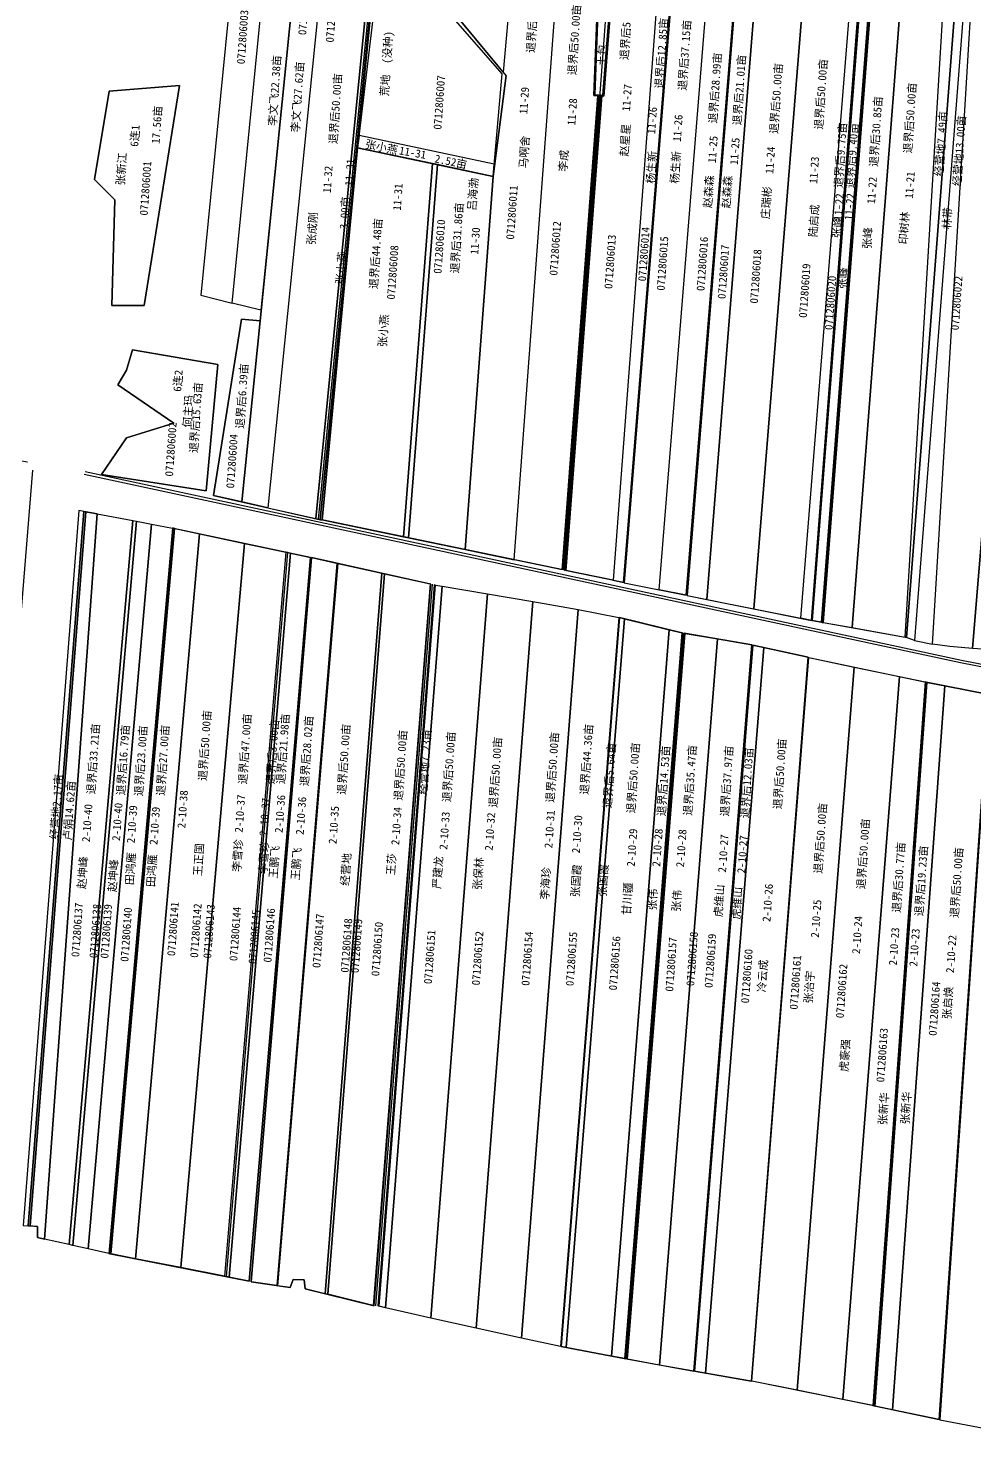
# Model space of a CAD drawing. Extents: x 550319 to 555636, y 4977603 to 4983250.
# Drawn here: x 553405 to 554352, y 4979963 to 4981365 of the extents above; entities that cross this region are included whole.
import ezdxf
from ezdxf.enums import TextEntityAlignment as Align

# ---------------------------------------------------------------- set-up
doc = ezdxf.new("R2010")
doc.units = 0
doc.header["$LTSCALE"] = 10
for name, color, linetype in [('2020-3-23', 4, 'CONTINUOUS'), ('2021新职工', 1, 'CONTINUOUS'), ('2022年', 7, 'CONTINUOUS'), ('4-5', 1, 'CONTINUOUS'), ('出水桩', 2, 'CONTINUOUS'), ('地块名称', 6, 'CONTINUOUS'), ('宗地号', 1, 'CONTINUOUS'), ('权利人', 1, 'CONTINUOUS'), ('林渠扣减', 7, 'CONTINUOUS'), ('测地框', 1, 'CONTINUOUS'), ('经营地', 6, 'CONTINUOUS'), ('经营地面积', 6, 'CONTINUOUS'), ('路林渠', 1, 'CONTINUOUS'), ('身份地', 1, 'CONTINUOUS'), ('身份地面积', 1, 'CONTINUOUS')]:
    doc.layers.add(name, color=color, linetype=linetype)
doc.styles.add('宋体', font='')
doc.styles.get('宋体').set_extended_font_data('SimSun')

msp = doc.modelspace()

# ---------------------------------------------------------------- linework, layer by layer
at = {"layer": '2020-3-23', "color": 1, "linetype": 'Continuous', "flags": 128}
msp.add_lwpolyline([(553474.2, 4980879.3), (553462.8, 4980881.5), (553407.2, 4980167.5), (553414.7, 4980167), (553414.7, 4980155.9), (553421.7, 4980154.3)], close=True, dxfattribs=at)
for points, elevation in [([(553714.8, 4980829.8), (553758.7, 4980820.1), (553702.1, 4980099.7), (553682, 4980104.7), (553681.2, 4980113.7), (553670, 4980114), (553667.1, 4980105.8), (553654.6, 4980107.7)], 290.6), ([(554230.7, 4980726.2), (554276.1, 4980716.7), (554219.4, 4979993.9), (554174, 4980003.1)], 291.2), ([(554276.1, 4980716.7), (554301.7, 4980711.3), (554249.6, 4979987.8), (554219.4, 4979993.9)], 291.2), ([(554303.8, 4980710.9), (554321.3, 4980707.4), (554269.2, 4979983.6), (554251.8, 4979987.3)], 290.9)]:
    msp.add_lwpolyline(points, close=True, dxfattribs=dict(at, elevation=elevation))
at = {"layer": '2021新职工', "color": 4, "linetype": 'Continuous', "flags": 128}
for points in [[(553763.7, 4981565.7), (553760.9, 4981566.3), (553692.7, 4980874.6), (553695.6, 4980874)], [(553736, 4981257.6), (553734.5, 4981245.4), (553809.5, 4981229.6), (553869.9, 4981216.8), (553870.9, 4981229)], [(553809.5, 4981229.6), (553734.5, 4981245.4), (553699.1, 4980873.3), (553780.4, 4980856.4)], [(553869.9, 4981216.8), (553814.4, 4981228.5), (553785.4, 4980855.4), (553842, 4980843.7)]]:
    msp.add_lwpolyline(points, close=True, dxfattribs=at)
for points, elevation in [([(553835.9, 4981552.7), (553899.3, 4981538), (553880.1, 4981321), (553823.2, 4981389.7)], 290.3), ([(554046, 4980763.5), (554058.8, 4980760.4), (554001.7, 4980034.8), (553988.4, 4980037.3)], 290.6), ([(554061.8, 4980759.8), (554094.2, 4980754.3), (554036.3, 4980028.4), (554004.4, 4980034.2)], 290.6), ([(554321.3, 4980707.4), (554365.5, 4980698.6), (554315.8, 4979973.9), (554269.2, 4979983.6)], 290.9)]:
    msp.add_lwpolyline(points, close=True, dxfattribs=dict(at, elevation=elevation))
at = {"layer": '2022年', "color": 4, "linetype": 'Continuous', "flags": 128}
for points, elevation in [([(554233.6, 4981472), (554241.5, 4981470.3), (554188.2, 4980772.9), (554177.7, 4980775)], 290.3), ([(554242.7, 4981470.1), (554251.6, 4981468.6), (554197.8, 4980771.1), (554188.9, 4980772.7)], 290.4)]:
    msp.add_lwpolyline(points, close=True, dxfattribs=dict(at, elevation=elevation))
msp.add_lwpolyline([(554282.7, 4981463.4), (554253.6, 4981468.3), (554199.8, 4980770.7), (554228.8, 4980765.6)], close=True, dxfattribs=at)
at = {"layer": '4-5', "color": 2, "linetype": 'Continuous', "elevation": 289.7, "flags": 128}
for points in [[(553658.6, 4981589.1), (553688.5, 4981583.7), (553637.8, 4981082.9), (553609.2, 4981090)], [(553688.5, 4981583.7), (553714.7, 4981577.3), (553644.7, 4980885.5), (553618.7, 4980891.4), (553637.2, 4981072.5)]]:
    msp.add_lwpolyline(points, close=True, dxfattribs=at)
at = {"layer": '出水桩', "color": 2, "linetype": 'Continuous', "flags": 128}
for points, elevation in [([(553764.8, 4981565.4), (553696.7, 4980873.7)], 289.7), ([(553939.1, 4980823.4), (553974.5, 4981297.3), (553970.5, 4981297.5), (553974.9, 4981407.9), (553982.6, 4981406.6), (553990.9, 4981516.8)], 290.3), ([(553993.1, 4981518.7), (553940.9, 4980823.1)], 290.3), ([(553995.3, 4981520.6), (553986.6, 4981405.9), (553989.1, 4981405.4), (553980.5, 4981297.1), (553978.5, 4981297.2), (553942.8, 4980822.6)], 290.5), ([(554198.8, 4980770.9), (554252.6, 4981468.5)], 290.4), ([(553487, 4980139.7), (553550.7, 4980864.9)], 290.3), ([(553752.9, 4980087.6), (553809.4, 4980808.9)], 290.6), ([(554001.7, 4980034.7), (554058.8, 4980760.4)], 290.6), ([(554003.1, 4980034.5), (554060.3, 4980760.1)], 290.6), ([(554302.7, 4980711.1), (554250.7, 4979987.5)], 291.2)]:
    msp.add_lwpolyline(points, dxfattribs=dict(at, elevation=elevation))
for points in [[(554252.6, 4981468.5), (554251.6, 4981468.6), (554197.8, 4980771.1), (554198.8, 4980770.9)], [(554253.6, 4981468.3), (554252.6, 4981468.5), (554198.8, 4980770.9), (554199.8, 4980770.7)], [(553814.4, 4981228.5), (553809.5, 4981229.6), (553780.4, 4980856.4), (553785.4, 4980855.4)], [(553550.4, 4980865), (553549.4, 4980865.2), (553485.8, 4980139.9), (553486.8, 4980139.7)], [(553552, 4980864.6), (553551, 4980864.8), (553487.2, 4980139.7), (553488.1, 4980139.5)], [(553664.8, 4980840.6), (553662.8, 4980841), (553601.6, 4980117.2), (553603.6, 4980116.8)], [(553807.8, 4980809.2), (553806.9, 4980809.5), (553750.2, 4980088), (553751.2, 4980087.7)], [(553812.3, 4980808.2), (553811, 4980808.5), (553754.6, 4980087.4), (553756, 4980087.1)], [(554059.8, 4980760.1), (554058.8, 4980760.4), (554001.7, 4980034.8), (554002.7, 4980034.6)], [(554061.8, 4980759.8), (554060.9, 4980760), (554003.4, 4980034.4), (554004.4, 4980034.2)], [(554302.7, 4980711.1), (554301.7, 4980711.3), (554249.6, 4979987.8), (554250.6, 4979987.6)], [(554303.8, 4980710.9), (554302.8, 4980711.1), (554250.8, 4979987.5), (554251.8, 4979987.3)]]:
    msp.add_lwpolyline(points, close=True, dxfattribs=at)
for points, elevation in [([(553509.8, 4980872.6), (553513.4, 4980872), (553449.9, 4980148), (553446.3, 4980148.8)], 290.3), ([(553758.7, 4980820.1), (553761.4, 4980819.5), (553704.8, 4980099.1), (553702.1, 4980099.7)], 290.6)]:
    msp.add_lwpolyline(points, close=True, dxfattribs=dict(at, elevation=elevation))
at = {"layer": '林渠扣减', "color": 3, "linetype": 'Continuous', "flags": 128}
msp.add_lwpolyline([(553460.8, 4980881.8), (553455.9, 4980882.8), (553400.2, 4980168), (553405.2, 4980167.6)], close=True, dxfattribs=at)
at = {"layer": '测地框', "color": 5, "linetype": 'Continuous', "elevation": 289.7, "flags": 128}
msp.add_lwpolyline([(553658.6, 4981589.1), (553626.8, 4981594.8), (553577.7, 4981097.9), (553609.2, 4981090)], close=True, dxfattribs=at)
at = {"layer": '测地框', "color": 7, "linetype": 'Continuous', "flags": 128}
for points, elevation in [([(553766.3, 4981565), (553714.7, 4981577.3), (553688.5, 4981583.7), (553637.2, 4981072.5), (553618.6, 4981073.9), (553590.6, 4980897.7), (553697.6, 4980873.5)], 289.7), ([(553834.6, 4981553), (553991.8, 4981516.6), (553983.5, 4981405.4), (553975.8, 4981406.7), (553971.5, 4981298.5), (553975.6, 4981298.3), (553940.1, 4980823.3), (553699.1, 4980873.3), (553734.5, 4981245.4), (553869.9, 4981216.8), (553883, 4981317.5), (553822, 4981391.2)], 290.3), ([(553994.3, 4981520.7), (554056.7, 4981509.1), (554000.2, 4980810.8), (553941.8, 4980822.8), (553977.5, 4981298.2), (553979.5, 4981298.1), (553988, 4981404.6), (553985.6, 4981405)], 290.5), ([(554119.7, 4981497), (554057.3, 4981508.8), (554001, 4980810.3), (554062.9, 4980798)], 290.4), ([(554241.5, 4981470.3), (554120.1, 4981496.9), (554063.9, 4980797.7), (554188.2, 4980772.9)], 290.3), ([(553825.5, 4981479.9), (553763.2, 4981486.9), (553734.5, 4981245.4), (553869.9, 4981216.8), (553879, 4981319.4), (553818.7, 4981388.3)], 289.9), ([(554336.7, 4981453.4), (554330.5, 4981455.5), (554242.7, 4981470.1), (554188.9, 4980772.7), (554281.9, 4980756.2), (554283.1, 4980755.7)], 290.4), ([(553687.4, 4980835.8), (553551, 4980864.8), (553487.2, 4980139.7), (553626.2, 4980112.3)], 290.3), ([(553807.8, 4980809.2), (553688.5, 4980835.6), (553628.2, 4980111.7), (553667.1, 4980105.8), (553670, 4980114), (553681.2, 4980113.7), (553682, 4980104.7), (553751.2, 4980087.7)], 290.6), ([(554059.8, 4980760.1), (553996.2, 4980775.7), (553937.9, 4980046.8), (554002.7, 4980034.6)], 290.6), ([(554128.6, 4980748.4), (554060.9, 4980760), (554003.4, 4980034.4), (554070.7, 4980022.2)], 290.6), ([(554184.9, 4980736.1), (554129.6, 4980748.1), (554071.2, 4980022.1), (554128.2, 4980012.4)], 290.7), ([(554250.6, 4979987.6), (554128.6, 4980012.2), (554185.4, 4980735.7), (554302.7, 4980711.1)], 291.2), ([(554365.5, 4980698.6), (554302.8, 4980711.1), (554250.8, 4979987.5), (554315.8, 4979973.9)], 290.9), ([(554428.2, 4980686.2), (554365.7, 4980698.5), (554316.6, 4979973.6), (554369.2, 4979963.5)], 290.8)]:
    msp.add_lwpolyline(points, close=True, dxfattribs=dict(at, elevation=elevation))
at = {"layer": '测地框', "color": 7}
for points, elevation in [([(553486.1, 4981301.9), (553556.6, 4981307.7), (553521.3, 4981087.5), (553489, 4981087.5), (553492, 4981193.2), (553471.4, 4981213.8), (553486.1, 4981301.9)], 25), ([(553509.6, 4981043.4), (553594.8, 4981028.7), (553583, 4980902.5), (553478.4, 4980918.7), (553503.7, 4980955.3), (553550.7, 4980970), (553494.9, 4981008.2), (553503.7, 4981022.9), (553509.6, 4981043.4)], 52)]:
    msp.add_lwpolyline(points, dxfattribs=dict(at, elevation=elevation))
at = {"layer": '经营地', "color": 5, "linetype": 'Continuous', "flags": 128}
for points in [[(554324, 4981456.5), (554330.5, 4981455.5), (554336.7, 4981453.4), (554283.1, 4980755.7), (554281.9, 4980756.2), (554281.8, 4980756.2)], [(554351.4, 4981448.2), (554345.3, 4981451.5), (554291.1, 4980752.6), (554309.3, 4980749)], [(553556.6, 4981307.7), (553486.1, 4981301.9), (553471.4, 4981213.8), (553492, 4981193.2), (553489, 4981087.5), (553521.3, 4981087.5)], [(553594.8, 4981028.7), (553509.6, 4981043.4), (553503.7, 4981022.9), (553494.9, 4981008.2), (553550.7, 4980970), (553503.7, 4980955.3), (553478.4, 4980918.7), (553583, 4980902.5)], [(553462.8, 4980881.5), (553460.8, 4980881.8), (553405.2, 4980167.6), (553407.2, 4980167.5)]]:
    msp.add_lwpolyline(points, close=True, dxfattribs=at)
at = {"layer": '经营地', "color": 5, "linetype": 'Continuous', "elevation": 289.7, "flags": 128}
msp.add_lwpolyline([(553618.6, 4981073.9), (553637.2, 4981072.5), (553618.7, 4980891.4), (553590.6, 4980897.7)], close=True, dxfattribs=at)
at = {"layer": '路林渠', "color": 4, "linetype": 'Continuous', "const_width": 1, "elevation": 290.7, "flags": 128}
msp.add_lwpolyline([(552171.7, 4981171.7), (553404.8, 4980931.1)], dxfattribs=at)
at = {"layer": '路林渠', "color": 4, "linetype": 'Continuous', "elevation": 289.8, "flags": 128}
msp.add_lwpolyline([(553409.6, 4980923.1), (553347, 4980154.6)], dxfattribs=at)
at = {"layer": '路林渠', "color": 4, "linetype": 'Continuous', "flags": 128}
for points in [[(553461.3, 4980919), (554337.1, 4980730.6), (555451.9, 4980512.2)], [(553462.3, 4980921.6), (554338.1, 4980733.2), (555452.1, 4980514.9)]]:
    msp.add_lwpolyline(points, dxfattribs=at)
at = {"layer": '身份地', "color": 1, "linetype": 'Continuous', "flags": 128}
for points in [[(553760.9, 4981566.3), (553714.7, 4981577.3), (553644.7, 4980885.5), (553692.7, 4980874.6)], [(553942.7, 4981528), (553899.3, 4981538), (553880.1, 4981321), (553883, 4981317.5), (553869.9, 4981216.8), (553842, 4980843.7), (553890.9, 4980833.5)], [(554056.7, 4981509.1), (554042.7, 4981511.7), (553990.1, 4980812.9), (554000.2, 4980810.8)], [(554092.3, 4981502.2), (554057.3, 4981508.8), (554001, 4980810.3), (554035.9, 4980803.4)], [(554139.7, 4981492.6), (554120.1, 4981496.9), (554063.9, 4980797.7), (554083.7, 4980793.7)], [(554186.7, 4981482.3), (554139.7, 4981492.6), (554083.7, 4980793.7), (554130.6, 4980784.4)], [(554233.6, 4981472), (554186.7, 4981482.3), (554130.6, 4980784.4), (554177.7, 4980775)], [(554324, 4981456.5), (554282.7, 4981463.4), (554228.8, 4980765.6), (554281.8, 4980756.2)], [(553864.5, 4980799.4), (553909.8, 4980791.6), (553853, 4980065.1), (553807.8, 4980075.3)]]:
    msp.add_lwpolyline(points, close=True, dxfattribs=at)
at = {"layer": '身份地', "linetype": 'Continuous', "flags": 128}
for points in [[(553942.7, 4981528), (553990.9, 4981516.8), (553982.6, 4981406.6), (553974.9, 4981407.9), (553970.5, 4981297.5), (553974.5, 4981297.3), (553939.1, 4980823.5), (553890.9, 4980833.5)], [(553664.8, 4980840.6), (553667.5, 4980840), (553606.3, 4980116.3), (553603.6, 4980116.8)], [(553818.9, 4980807.1), (553864.5, 4980799.4), (553807.8, 4980075.3), (553762.5, 4980085.6)]]:
    msp.add_lwpolyline(points, close=True, dxfattribs=at)
for points, elevation in [([(553995.3, 4981520.5), (554042.7, 4981511.7), (553990.1, 4980812.9), (553942.8, 4980822.6), (553978.5, 4981297.2), (553980.5, 4981297.1), (553989.1, 4981405.4), (553986.6, 4981405.9)], 290.5), ([(554092.3, 4981502.2), (554119.7, 4981497), (554062.9, 4980798), (554035.9, 4980803.4)], 290.4), ([(554351.4, 4981448.2), (554406.3, 4981437.2), (554349.1, 4980744.8), (554326.4, 4980746.6), (554309.3, 4980749)], 290.3), ([(553474.2, 4980879.3), (553509.8, 4980872.6), (553446.3, 4980148.8), (553421.7, 4980154.3)], 290.3), ([(553513.4, 4980872), (553528.6, 4980869.1), (553465.1, 4980144.6), (553449.9, 4980148)], 290.3), ([(553528.6, 4980869.1), (553549.4, 4980865.2), (553485.8, 4980139.9), (553465.1, 4980144.6)], 290.3), ([(553552, 4980864.6), (553576.4, 4980859.4), (553512.5, 4980134.7), (553488.1, 4980139.5)], 290.3), ([(553576.4, 4980859.4), (553621.5, 4980849.8), (553557.8, 4980125.8), (553512.5, 4980134.7)], 290.3), ([(553621.5, 4980849.8), (553662.8, 4980841), (553601.6, 4980117.2), (553557.8, 4980125.8)], 290.3), ([(553667.5, 4980840), (553687.4, 4980835.8), (553626.2, 4980112.3), (553606.3, 4980116.3)], 290.3), ([(553688.5, 4980835.6), (553714.8, 4980829.8), (553654.6, 4980107.7), (553628.2, 4980111.7)], 290.6), ([(553761.4, 4980819.5), (553806.9, 4980809.5), (553750.2, 4980088), (553704.8, 4980099.1)], 290.6), ([(553909.8, 4980791.6), (553954.9, 4980783.6), (553898.2, 4980055.2), (553853, 4980065.1)], 290.6), ([(553954.9, 4980783.6), (553995.7, 4980775.9), (553937.2, 4980047), (553898.2, 4980055.2)], 290.6), ([(553996.2, 4980775.7), (554001.2, 4980774.5), (553943, 4980045.9), (553937.9, 4980046.8)], 290.6), ([(553996.2, 4980775.7), (554001.2, 4980774.5), (553943, 4980045.9), (553937.9, 4980046.8)], 290.6), ([(554001.2, 4980774.5), (554046, 4980763.5), (553988.4, 4980037.3), (553943, 4980045.9)], 290.6), ([(554094.2, 4980754.3), (554128.6, 4980748.4), (554070.7, 4980022.2), (554036.3, 4980028.4)], 290.6), ([(554129.6, 4980748.1), (554140.4, 4980745.8), (554082.1, 4980020.2), (554071.2, 4980022.1)], 290.7), ([(554140.4, 4980745.8), (554184.9, 4980736.1), (554128.2, 4980012.4), (554082.1, 4980020.2)], 290.7), ([(554185.4, 4980735.7), (554230.7, 4980726.2), (554174, 4980003.1), (554128.6, 4980012.2)], 291.2)]:
    msp.add_lwpolyline(points, close=True, dxfattribs=dict(at, elevation=elevation))
at = {"layer": '身份地', "color": 3, "linetype": 'Continuous', "flags": 128}
msp.add_lwpolyline([(554291.1, 4980752.6), (554283.1, 4980755.7), (554336.7, 4981453.4), (554345.3, 4981451.5)], close=True, dxfattribs=at)
at = {"layer": '身份地', "color": 1, "linetype": 'Continuous', "flags": 128}
for points, elevation in [([(554406.3, 4981437.2), (554416.6, 4981435.1), (554359.6, 4980744), (554349.1, 4980744.8)], 290.3), ([(553653.7, 4980107.8), (553628.2, 4980111.7), (553688.5, 4980835.6), (553713.9, 4980830)], 290.6)]:
    msp.add_lwpolyline(points, close=True, dxfattribs=dict(at, elevation=elevation))
at = {"layer": '身份地', "linetype": 'Continuous', "flags": 128}
for points, elevation in [([(553869.9, 4981216.8), (553842, 4980843.7)], 289.9), ([(553697.6, 4980873.5), (553699.1, 4980873.3)], 289.7)]:
    msp.add_lwpolyline(points, dxfattribs=dict(at, elevation=elevation))
at = {"layer": '身份地', "color": 5, "linetype": 'Continuous', "elevation": 290.3, "flags": 128}
msp.add_lwpolyline([(553421.7, 4980154.3), (553414.7, 4980155.9), (553414.7, 4980167), (553405.2, 4980167.6), (553460.8, 4980881.8), (553474.2, 4980879.3)], close=True, dxfattribs=at)
at = {"layer": '身份地', "color": 2, "linetype": 'Continuous', "elevation": 290.6, "flags": 128}
msp.add_lwpolyline([(553714.8, 4980829.8), (553713.9, 4980830), (553653.7, 4980107.8), (553654.6, 4980107.7)], close=True, dxfattribs=at)
at = {"layer": '身份地', "color": 5, "linetype": 'Continuous', "elevation": 290.6, "flags": 128}
for points in [[(553714.8, 4980829.8), (553654.6, 4980107.7)], [(553653.6, 4980107.8), (553654.6, 4980107.7)]]:
    msp.add_lwpolyline(points, dxfattribs=at)
at = {"layer": '身份地', "color": 5, "linetype": 'Continuous', "flags": 128}
msp.add_lwpolyline([(553812.3, 4980808.2), (553818.9, 4980807.1), (553762.5, 4980085.6), (553756, 4980087.1)], close=True, dxfattribs=at)
at = {"layer": '身份地', "linetype": 'Continuous', "const_width": 0.3, "elevation": 290.8, "flags": 128}
msp.add_lwpolyline([(554365.7, 4980698.5), (554413.6, 4980689), (554359.4, 4979965.3), (554316.6, 4979973.6)], close=True, dxfattribs=at)

# ---------------------------------------------------------------- texts
at = {"layer": '2020-3-23', "color": 1, "linetype": 'Continuous', "style": '宋体'}
for s, p in [('卢娟14.62亩', (553446.2, 4980582.7, 289)), ('经营地', (553722.6, 4980523.9)), ('虎豪强', (554221.3, 4980337.9)), ('张新华', (554260, 4980284.6)), ('张新华', (554282.3, 4980285.3))]:
    msp.add_text(s, height=8, rotation=86, dxfattribs=at).set_placement(p, align=Align.MIDDLE)
at = {"layer": '2021新职工', "color": 4, "linetype": 'Continuous', "style": '宋体'}
for s, rotation, p in [('张小燕', 348.3094, (553758.5, 4981246.3)), ('2.52亩', 348.5327, (553827.9, 4981231.8)), ('吕海渤', 86, (553849.5, 4981198.9)), ('3.00亩', 86, (553721.3, 4981180.3)), ('退界后31.86亩', 86, (553833.6, 4981155.3)), ('退界后44.48亩', 86, (553752.5, 4981139.5)), ('张小燕', 86, (553718, 4981125.2)), ('退界后14.53亩', 86, (554040.2, 4980612.4)), ('退界后35.47亩', 86, (554066.6, 4980613)), ('退界后50.00亩', 86, (554333.1, 4980510.8)), ('张伟', 86, (554029.1, 4980493.8)), ('张伟', 86, (554053.3, 4980492.6)), ('张启焕', 86, (554324.2, 4980390.5))]:
    msp.add_text(s, height=8, rotation=rotation, dxfattribs=at).set_placement(p, align=Align.MIDDLE)
at = {"layer": '2022年', "color": 4, "linetype": 'Continuous', "style": '宋体'}
for p in [(554244, 4981155.1), (554219.4, 4981115)]:
    msp.add_text('张峰', height=8, rotation=86, dxfattribs=at).set_placement(p, align=Align.MIDDLE)
at = {"layer": '4-5', "color": 2, "linetype": 'Continuous', "style": '宋体'}
for s, p in [('李文飞22.38亩', (553651.4, 4981302.7)), ('李文飞27.62亩', (553674.3, 4981296.2, -290.5))]:
    msp.add_text(s, height=8, rotation=86, dxfattribs=at).set_placement(p, align=Align.MIDDLE)
at = {"layer": '地块名称', "color": 7, "linetype": 'Continuous', "style": '宋体'}
for s, rotation, p in [('荒地  (没种)', 86, (553763.8, 4981329.4)), ('土包', 86, (553978.5, 4981337.9)), ('11-27', 86, (554003.7, 4981295.4)), ('11-29', 86, (553901.1, 4981292.6)), ('11-28', 86, (553949.1, 4981281.3)), ('11-26', 86, (554028.9, 4981272.7)), ('11-26', 86, (554054.6, 4981265)), ('6连1', 86, (553511.7, 4981257.3)), ('11-25', 86, (554089.6, 4981243.7)), ('11-25', 86, (554111.6, 4981241.9)), ('11-31', 350.125, (553789.6, 4981240.4)), ('11-24', 86, (554146.9, 4981232.9)), ('11-23', 86, (554190.9, 4981223)), ('11-32', 86, (553704.7, 4981213.7)), ('11-31', 86, (553726.7, 4981220.8)), ('11-31', 86, (553774.7, 4981196.1)), ('11-22', 86, (554248.6, 4981202.8)), ('11-21', 86, (554286.5, 4981208.1)), ('11-22', 86, (554215.4, 4981186.2)), ('11-22', 86, (554226.2, 4981186.5)), ('11-30', 86, (553852.1, 4981152.2)), ('6连2', 86, (553554.7, 4981012.4)), ('2-10-38', 86, (553559.7, 4980584)), ('2-10-37', 86, (553617, 4980579.7)), ('2-10-37', 86, (553641.6, 4980576.4)), ('2-10-36', 86, (553657, 4980579.4)), ('2-10-36', 86, (553678, 4980577.5)), ('2-10-40', 86, (553464.3, 4980570.2)), ('2-10-40', 86, (553494.4, 4980571.4)), ('2-10-39', 86, (553509.1, 4980569)), ('2-10-39', 86, (553531.8, 4980567.5)), ('2-10-35', 86, (553710.8, 4980568.3)), ('2-10-34', 86, (553773.4, 4980567.2)), ('2-10-33', 86, (553821.5, 4980562.6)), ('2-10-32', 86, (553866.9, 4980561.7)), ('2-10-31', 86, (553926.5, 4980564)), ('2-10-30', 86, (553954, 4980559.1)), ('2-10-29', 86, (554008.9, 4980545.7)), ('2-10-28', 86, (554034.3, 4980545.7)), ('2-10-28', 86, (554058.1, 4980545)), ('2-10-27', 86, (554100.1, 4980539.8)), ('2-10-27', 86, (554119.2, 4980539)), ('2-10-26', 86, (554144.5, 4980490.5)), ('2-10-25', 86, (554192.9, 4980474.7)), ('2-10-24', 86, (554234, 4980458.4)), ('2-10-23', 86, (554270.8, 4980446.9)), ('2-10-23', 86, (554291.2, 4980445.8)), ('2-10-22', 86, (554327.9, 4980439.3))]:
    msp.add_text(s, height=8, rotation=rotation, dxfattribs=at).set_placement(p, align=Align.MIDDLE)
at = {"layer": '宗地号', "linetype": 'Continuous', "style": '宋体'}
for s, p in [('0712806005', (553681, 4981385.2)), ('0712806006', (553708.5, 4981377.8)), ('0712806003', (553619.6, 4981356.1)), ('0712806007', (553816.2, 4981290.7)), ('0712806001', (553522.6, 4981204.8)), ('0712806011', (553888.8, 4981180.7)), ('0712806010', (553816.3, 4981146.6)), ('0712806012', (553932.1, 4981144.8)), ('0712806013', (553987, 4981131.4)), ('0712806014', (554020.7, 4981139, 290.5)), ('0712806015', (554039.3, 4981129.7)), ('0712806016', (554079.1, 4981129.3)), ('0712806008', (553769.6, 4981120.8)), ('0712806017', (554100.2, 4981121.3)), ('0712806018', (554132.5, 4981116.8)), ('0712806019', (554181.4, 4981102.5)), ('0712806020', (554207.2, 4981090.3, 290.4)), ('0712806022', (554333.3, 4981090.1, 290.4)), ('0712806002', (553547.9, 4980943.9)), ('0712806004', (553609, 4980932)), ('0712806137', (553454.2, 4980463.4, 2030.1)), ('0712806138', (553472.3, 4980462.3, 2030.1)), ('0712806139', (553483.3, 4980462, 2320.4)), ('0712806140', (553503.3, 4980458.7, 2030.1)), ('0712806141', (553550, 4980464.4, 2030.1)), ('0712806142', (553572.9, 4980462.7, 2030.1)), ('0712806143', (553586.1, 4980462, 2030.1)), ('0712806144', (553612.2, 4980459.4, 2030.1)), ('0712806145', (553631.3, 4980456.5, 2320.4)), ('0712806146', (553646.3, 4980458, 2030.1)), ('0712806147', (553695.2, 4980452.5, 2030.1)), ('0712806148', (553723.4, 4980447.8, 2030.1)), ('0712806149', (553733.5, 4980447.4, 2030.1)), ('0712806150', (553754.1, 4980444.3, 2030.1)), ('0712806151', (553806.6, 4980436.4, 2030.1)), ('0712806152', (553854.5, 4980435.1, 2030.1)), ('0712806154', (553904.1, 4980434.7, 2320.9)), ('0712806155', (553948.3, 4980434.4, 2030.1)), ('0712806156', (553991.5, 4980430.1, 2030.1)), ('0712806157', (554047.9, 4980428.9, 2030.1)), ('0712806158', (554068.9, 4980434.4, 2320.7)), ('0712806159', (554087.2, 4980432.5, 2030.1)), ('0712806160', (554123.6, 4980417.2, 2030.1)), ('0712806161', (554172.2, 4980410.9, 2030.1)), ('0712806162', (554218.3, 4980402.3, 2030.1)), ('0712806164', (554311.1, 4980384.7, 2030.1)), ('0712806163', (554258.8, 4980338.2, 2030.1))]:
    msp.add_text(s, height=8, rotation=86, dxfattribs=at).set_placement(p, align=Align.MIDDLE)
at = {"layer": '权利人', "linetype": 'Continuous', "style": '宋体'}
for s, p in [('赵星星', (554001.6, 4981253.1)), ('马啊舍', (553900.8, 4981241.1)), ('李成', (553940.2, 4981232.4)), ('杨生新', (554028.1, 4981225.9)), ('杨生新', (554052, 4981225.8)), ('赵森森', (554085.1, 4981201.5)), ('赵森森', (554103.5, 4981201.2)), ('庄瑞彬', (554142.7, 4981190.4)), ('张成刚', (553689, 4981164.6)), ('陆启成', (554190.4, 4981172.4)), ('印树林', (554280.5, 4981165.2)), ('张峰', (554213.9, 4981165.8)), ('何主玛', (553564.7, 4980981.9)), ('王正国', (553575.7, 4980533.7)), ('李雪珍', (553614.4, 4980537.9)), ('李雪珍', (553640.5, 4980535.7)), ('赵坤峰', (553459.5, 4980520.7)), ('田鸿雁', (553507.3, 4980524.5)), ('田鸿雁', (553528.5, 4980522.6)), ('王鹏飞', (553651, 4980531.2)), ('王鹏飞', (553673, 4980529.4)), ('王莎', (553768, 4980529)), ('严建龙', (553814.4, 4980520.8)), ('张保林', (553854.9, 4980519.8)), ('赵坤峰', (553490, 4980517.7)), ('李海珍', (553922.1, 4980509.9)), ('张国霞', (553952.8, 4980512.5)), ('张国霞', (553979.7, 4980512.8)), ('甘川疆', (554003.9, 4980494.5)), ('虎维山', (554095.6, 4980492.6)), ('虎维山', (554113.5, 4980490.2)), ('冷云成', (554139.1, 4980417.4)), ('张治宇', (554185.7, 4980406.2))]:
    msp.add_text(s, height=8, rotation=86, dxfattribs=at).set_placement(p, align=Align.MIDDLE)
at = {"layer": '权利人', "color": 5, "linetype": 'Continuous', "style": '宋体'}
msp.add_text('张新江', height=8, rotation=86, dxfattribs=at).set_placement((553498.2, 4981224.1), align=Align.MIDDLE)
at = {"layer": '权利人', "color": 4, "linetype": 'Continuous', "style": '宋体'}
msp.add_text('张小燕', height=8, rotation=86, dxfattribs=at).set_placement((553760.1, 4981062.5), align=Align.MIDDLE)
at = {"layer": '经营地', "color": 5, "linetype": 'Continuous', "style": '宋体'}
msp.add_text('经营地2.17亩', height=8, rotation=86, dxfattribs=at).set_placement((553433.2, 4980586.6, 289), align=Align.MIDDLE)
at = {"layer": '经营地面积', "color": 5, "linetype": 'Continuous', "style": '宋体'}
msp.add_text('17.56亩', height=8, rotation=86, dxfattribs=at).set_placement((553536.6, 4981249.1))
for s, p in [('经营地7.49亩', (554317.5, 4981249.4, -290.5)), ('经营地13.00亩', (554335.7, 4981242.4, -290.5)), ('退界后6.39亩', (553618.8, 4980997.1)), ('退界后15.63亩', (553572.7, 4980975.6)), ('经营地7.23亩', (553801.6, 4980631.4, 289))]:
    msp.add_text(s, height=8, rotation=86, dxfattribs=at).set_placement(p, align=Align.MIDDLE)
at = {"layer": '经营地面积', "color": 3, "linetype": 'Continuous', "style": '宋体'}
msp.add_text('林带', height=8, rotation=86, dxfattribs=at).set_placement((554323.6, 4981174.8, -290.5), align=Align.MIDDLE)
at = {"layer": '身份地面积', "linetype": 'Continuous', "style": '宋体'}
for s, p in [('退界后50.00亩', (553909.5, 4981375.6, -290.5)), ('退界后50.00亩', (554003.1, 4981368.4, -290.5)), ('退界后50.00亩', (553951, 4981353.2, -290.5)), ('退界后12.85亩', (554038, 4981339.8, -290.5)), ('退界后37.15亩', (554061.2, 4981338, -290.5)), ('退界后28.99亩', (554091.7, 4981305.1, -290.5)), ('退界后21.01亩', (554115.9, 4981303.1, -290.5)), ('退界后50.00亩', (554152.7, 4981294.7, -290.5)), ('退界后50.00亩', (554197.5, 4981298.9, -290.5)), ('退界后50.00亩', (553712.2, 4981284.4, -290.5)), ('退界后50.00亩', (554286.4, 4981275.1, -290.5)), ('退界后30.85亩', (554252.4, 4981261.7, -290.5)), ('退界后9.75亩', (554217, 4981238, -290.5)), ('退界后9.40亩', (554228.6, 4981237.6, -290.5)), ('退界后50.00亩', (553581.6, 4980647.8, 290.6)), ('退界后47.00亩', (553621.7, 4980644.4, 290.6)), ('退界后21.98亩', (553659.8, 4980644.5, 290.6)), ('退界后28.02亩', (553683.4, 4980642.3, 290.6)), ('退界后33.21亩', (553470.1, 4980634.4, 290.6)), ('退界后16.79亩', (553499.9, 4980633.3, 290.6)), ('退界后23.00亩', (553517.7, 4980632.5, 290.6)), ('退界后27.00亩', (553539.7, 4980632.9, 290.6)), ('退界后3.00亩', (553649.3, 4980641.4, 290.6)), ('退界后50.00亩', (553720.6, 4980633.9)), ('退界后50.00亩', (553777.3, 4980628)), ('退界后50.00亩', (553825.6, 4980626.5)), ('退界后44.36亩', (553963.2, 4980633.9)), ('退界后50.00亩', (553872.1, 4980620.9)), ('退界后50.00亩', (553929, 4980625.9)), ('退界后5.64亩', (553986.1, 4980617.9)), ('退界后50.00亩', (554009.8, 4980615.3)), ('退界后50.00亩', (554156.3, 4980619.4)), ('退界后37.97亩', (554103.4, 4980612.2)), ('退界后12.03亩', (554123.4, 4980610.5)), ('退界后50.00亩', (554196.9, 4980555)), ('退界后50.00亩', (554239.7, 4980539.5)), ('退界后30.77亩', (554275.2, 4980515.9)), ('退界后19.23亩', (554297.7, 4980512.4))]:
    msp.add_text(s, height=8, rotation=86, dxfattribs=at).set_placement(p, align=Align.MIDDLE)

doc.saveas('drawing.dxf')
